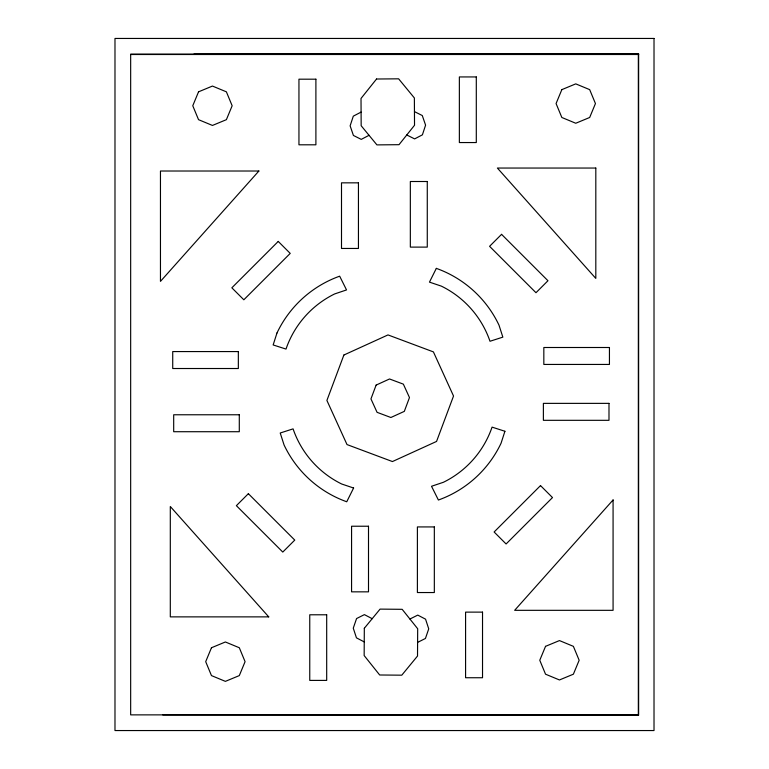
<?xml version="1.0" encoding="UTF-8"?>
<svg xmlns="http://www.w3.org/2000/svg" width="769" height="769" viewBox="0 0 769 769"><rect width="100%" height="100%" fill="white"/><g stroke="black" fill="none" stroke-linecap="round" stroke-linejoin="round"><path stroke-width="1.15" d="M361.094 112.091L353.307 116.157L350.126 125.837L353.413 135.45L361.257 139.381L369.043 135.315M409.925 619.026L417.759 615.104L425.555 619.17L428.727 628.85L425.44 638.462L417.605 642.394M638.626 54.128L130.663 54.128L130.663 714.872L638.337 714.872L638.337 54.128M130.663 54.503L638.626 54.503M414.453 111.611L422.287 115.542L425.584 125.155L422.402 134.835L414.616 138.901L406.772 134.979M372.196 618.689L364.4 614.623L356.566 618.555L353.269 628.167L356.451 637.847L364.246 641.913M193.923 54.128L638.626 53.84L638.626 715.16L162.768 714.872M364.323 628.273L364.16 655.553L379.675 674.99L401.783 675.182L417.519 656.034L417.682 628.744L402.168 609.317L380.069 609.115L364.323 628.273M276.994 332.967L273.149 344.945L286.001 349.078A96.077 96.077 0 0 1 334.65 293.931L346.531 289.932L339.667 276.177A110.505 110.505 0 0 0 276.994 332.967M504.916 431.265L501.061 443.232A110.505 110.505 0 0 1 438.397 500.023L431.524 486.268L443.415 482.278A96.077 96.077 0 0 0 492.064 427.131L504.916 431.265M343.878 355.028L326.902 400.447L347.011 444.569L392.43 461.554L436.552 441.435L453.527 396.025L433.418 351.904L387.999 334.919L343.878 355.028M376.118 385.096L370.956 398.909L377.07 412.328L390.883 417.5L404.311 411.377L409.473 397.563L403.36 384.144L389.537 378.973L376.118 385.096M198.537 91.828L192.769 105.757L198.537 119.676L212.455 125.443L226.384 119.676L232.151 105.757L226.384 91.828L212.455 86.061L198.537 91.828M211.465 647.748L205.698 661.667L211.465 675.595L225.384 681.363L239.313 675.595L245.08 661.667L239.313 647.748L225.384 641.98L211.465 647.748M561.841 89.637L556.074 103.555L561.841 117.484L575.76 123.251L589.679 117.484L595.446 103.555L589.679 89.637L575.76 83.869L561.841 89.637M545.538 646.345L539.771 660.263L545.538 674.192L559.457 679.959L573.386 674.192L579.153 660.263L573.386 646.345L559.457 640.577L545.538 646.345M436.331 268.371L429.467 282.127L441.348 286.126A96.077 96.077 0 0 1 489.997 341.263L502.849 337.139L499.004 325.162A110.505 110.505 0 0 0 436.331 268.371M353.605 488.017L346.742 501.773A110.505 110.505 0 0 1 284.069 444.982L280.224 433.005L293.076 428.871A96.077 96.077 0 0 0 341.724 484.018L353.605 488.017M376.531 79.015L361.017 98.451L361.17 125.732L376.916 144.889L399.015 144.687L414.529 125.26L414.376 97.971L398.63 78.823L376.531 79.015M258.893 171.016L160.461 281.387L160.461 171.016L258.893 171.016M613.076 499.956L514.653 610.326L613.076 610.326L613.076 499.956M278.243 241.418L231.853 287.808L243.831 299.785L290.221 253.395L278.243 241.418M501.571 234.343L489.584 246.32L535.983 292.72L547.961 280.733L501.571 234.343M248.368 493.688L236.381 505.666L282.781 552.065L294.758 540.088L248.368 493.688M540.511 485.595L494.121 531.985L506.098 543.971L552.498 497.572L540.511 485.595M654.015 38.45L114.985 38.45L114.985 730.55L654.015 730.55L654.015 38.45M476.299 76.938L459.362 76.938L459.362 142.553L476.299 142.553L476.299 76.938M315.896 79.188L298.949 79.188L298.949 144.803L315.896 144.803L315.896 79.188M595.812 168.046L497.38 168.046L595.812 278.416L595.812 168.046M427.276 181.503L410.338 181.503L410.338 247.109L427.276 247.109L427.276 181.503M358.441 182.839L341.503 182.839L341.503 248.454L358.441 248.454L358.441 182.839M609.442 347.501L543.827 347.501L543.827 364.439L609.442 364.439L609.442 347.501M238.342 351.568L172.727 351.568L172.727 368.514L238.342 368.514L238.342 351.568M608.99 403.369L543.385 403.369L543.385 420.316L608.99 420.316L608.99 403.369M239.294 414.77L173.688 414.77L173.688 431.717L239.294 431.717L239.294 414.77M368.505 526.227L351.568 526.227L351.568 591.842L368.505 591.842L368.505 526.227M434.331 526.928L417.394 526.928L417.394 592.543L434.331 592.543L434.331 526.928M482.528 612.124L465.581 612.124L465.581 677.739L482.528 677.739L482.528 612.124M326.69 614.787L309.753 614.787L309.753 680.402L326.69 680.402L326.69 614.787M268.737 616.873L170.305 616.873L170.305 506.502L268.737 616.873"/></g></svg>
